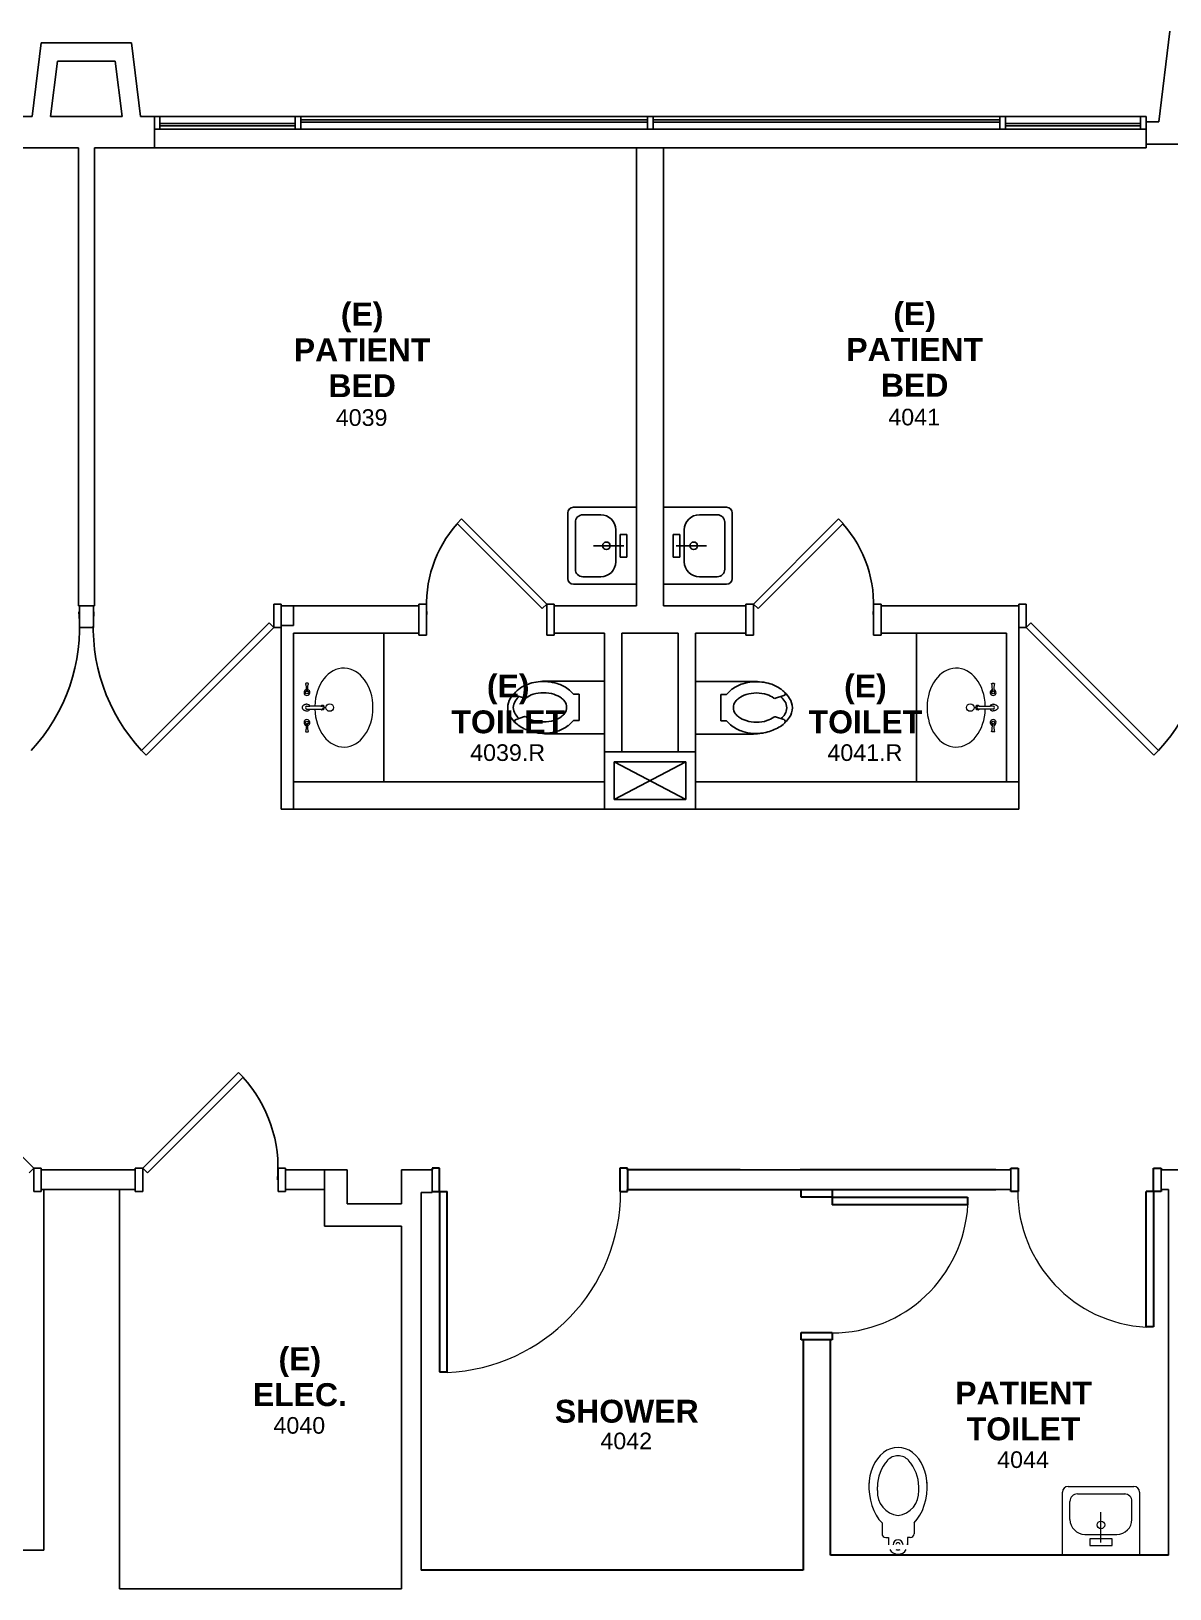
# Model space of a CAD drawing. Header units: inches. Extents: x -3235 to 3296, y 161 to 2924.
# Drawn here: x 2665.8 to 2968.8, y 2165 to 2579.6 of the extents above; entities that cross this region are included whole.
import ezdxf

# ---------------------------------------------------------------- set-up
doc = ezdxf.new("R2010")
doc.units = ezdxf.units.IN
doc.header["$LTSCALE"] = 96
doc.header["$MEASUREMENT"] = 0
doc.layers.add('A-AREA-IDEN', color=4, linetype='CONTINUOUS', lineweight=9)
doc.layers.add('A-DOOR-FRAM', color=1, linetype='CONTINUOUS', lineweight=30)
for name, color, linetype in [('A-DOOR', 2, 'CONTINUOUS'), ('A-FLOR-CASE', 3, 'CONTINUOUS'), ('A-FLOR-PFIX', 2, 'CONTINUOUS'), ('A-GLAZ', 2, 'CONTINUOUS'), ('A-GLAZ-SILL', 1, 'CONTINUOUS'), ('A-SHAFT', 1, 'CONTINUOUS'), ('A-WALL-FULL', 6, 'CONTINUOUS')]:
    doc.layers.add(name, color=color, linetype=linetype)
doc.styles.add('ARIAL', font='arial.ttf')
doc.styles.add('Arial_B', font='arialbd.ttf', dxfattribs={"height": 6.088537})

# ---------------------------------------------------------------- blocks, each defined once
blk = doc.blocks.new('Summit-door-single-wrapped - 36x84-F-4089950-258679-fp04')
at = {"layer": 'A-DOOR', "lineweight": 30}
for p, q in [((14.75, -0.56), (12.75, -0.56)), ((12.75, -36.56), (12.75, -0.56)), ((14.75, -0.56), (14.75, -36.56)), ((14.75, -36.56), (12.75, -36.56))]:
    blk.add_line(p, q, dxfattribs=at)
at = {"layer": 'A-DOOR', "lineweight": 9}
blk.add_arc((14.75, -0.56), 36.14, 179.9984, 266.8275, dxfattribs=at)
at = {"layer": 'A-DOOR-FRAM'}
for p, q in [((-23.25, 5.69), (-21.25, 5.69)), ((-23.25, 5.19), (-23.25, 5.69)), ((-21.25, 5.69), (-21.25, -0.56)), ((14.75, 5.69), (16.75, 5.69)), ((14.75, -0.56), (14.75, 5.69)), ((16.75, 5.69), (16.75, 5.19)), ((-23.25, -0.56), (-23.25, -0.06)), ((-21.25, -0.56), (-23.25, -0.56)), ((16.75, -0.56), (14.75, -0.56)), ((16.75, -0.06), (16.75, -0.56))]:
    blk.add_line(p, q, dxfattribs=at)
blk = doc.blocks.new('Summit-door-single-wrapped - 48x84-F-V8-258679-fp04')
at = {"layer": 'A-DOOR', "lineweight": 30}
for p, q in [((18.75, 48.56), (18.75, 0.56)), ((20.75, 48.56), (18.75, 48.56)), ((20.75, 0.56), (20.75, 48.56)), ((20.75, 0.56), (18.75, 0.56))]:
    blk.add_line(p, q, dxfattribs=at)
at = {"layer": 'A-DOOR', "lineweight": 9}
blk.add_arc((20.75, 0.56), 48.18, 92.3789, 180.0014, dxfattribs=at)
at = {"layer": 'A-DOOR-FRAM'}
for p, q in [((-29.25, 0.56), (-29.25, 0.06)), ((-27.25, 0.56), (-29.25, 0.56)), ((-27.25, -5.69), (-27.25, 0.56)), ((22.75, 0.56), (20.75, 0.56)), ((20.75, 0.56), (20.75, -5.69)), ((-29.25, -5.19), (-29.25, -5.69)), ((-29.25, -5.69), (-27.25, -5.69)), ((20.75, -5.69), (22.75, -5.69)), ((22.75, -5.69), (22.75, -5.19))]:
    blk.add_line(p, q, dxfattribs=at)
blk = doc.blocks.new('cw-countertop-one-side - cw-countertop-one-side-24D-1624115-258679-fp04')
at = {"layer": 'A-FLOR-CASE'}
blk.add_line((15.63, 11.5), (-24, 11.5), dxfattribs=at)
blk = doc.blocks.new('cw-countertop-one-side - cw-countertop-one-side-24D-1623090-258679-fp04')
at = {"layer": 'A-FLOR-CASE'}
blk.add_line((-24, -11.5), (15.63, -11.5), dxfattribs=at)
blk = doc.blocks.new('Summit-door-single-wrapped - 36x84-F-4089993-258679-fp04')
at = {"layer": 'A-DOOR', "lineweight": 30}
for p, q in [((14.75, -1.56), (12.75, -1.56)), ((12.75, -37.56), (12.75, -1.56)), ((14.75, -1.56), (14.75, -37.56)), ((14.75, -37.56), (12.75, -37.56))]:
    blk.add_line(p, q, dxfattribs=at)
at = {"layer": 'A-DOOR', "lineweight": 9}
blk.add_arc((14.75, -1.56), 36.14, 179.9984, 266.8275, dxfattribs=at)
at = {"layer": 'A-DOOR-FRAM'}
for p, q in [((-23.25, 6.69), (-21.25, 6.69)), ((-23.25, 6.19), (-23.25, 6.69)), ((-21.25, 6.69), (-21.25, -1.56)), ((14.75, 6.69), (16.75, 6.69)), ((14.75, -1.56), (14.75, 6.69)), ((-23.25, -1.56), (-23.25, -1.06)), ((-21.25, -1.56), (-23.25, -1.56)), ((16.75, -1.56), (14.75, -1.56))]:
    blk.add_line(p, q, dxfattribs=at)

msp = doc.modelspace()

# ---------------------------------------------------------------- linework, layer by layer
at = {"layer": 'A-DOOR'}
for p, q in [((2780.37, 2449.75), (2779.14, 2448.51)), ((2779.14, 2448.51), (2801.76, 2425.89)), ((2803, 2427.12), (2780.37, 2449.75)), ((2858, 2427.12), (2880.63, 2449.75)), ((2881.86, 2448.51), (2859.24, 2425.89)), ((2880.63, 2449.75), (2881.86, 2448.51)), ((2803, 2427.12), (2801.76, 2425.89)), ((2858, 2427.12), (2859.24, 2425.89)), ((2695.2, 2388.17), (2729.14, 2422.11)), ((2730.38, 2420.87), (2729.14, 2422.11)), ((2930.63, 2420.87), (2931.86, 2422.11)), ((2965.8, 2388.17), (2931.86, 2422.11)), ((2730.38, 2420.87), (2696.43, 2386.93)), ((2930.63, 2420.87), (2964.57, 2386.93)), ((2696.43, 2386.93), (2695.2, 2388.17)), ((2964.57, 2386.93), (2965.8, 2388.17)), ((2666.5, 2277), (2641.04, 2302.46)), ((2695.5, 2277), (2720.96, 2302.46)), ((2722.19, 2301.22), (2696.74, 2275.76)), ((2720.96, 2302.46), (2722.19, 2301.22)), ((2666.5, 2277), (2665.26, 2275.76)), ((2695.5, 2277), (2696.74, 2275.76))]:
    msp.add_line(p, q, dxfattribs=at)
for centre, radius, start, end in [((2803, 2427.12), 31.98, 138.1364, 185), ((2858, 2427.12), 31.98, 355, 41.8636), ((2630.63, 2420.87), 48.05, 317.0874, 5), ((2730.38, 2420.87), 48.05, 175, 222.9126), ((2930.63, 2420.87), 48.05, 317.0874, 5), ((2695.5, 2277), 36, 355, 42.2137)]:
    msp.add_arc(centre, radius, start, end, dxfattribs=at)
at = {"layer": 'A-FLOR-PFIX'}
for p, q in [((2808.63, 2433.87), (2808.63, 2451.37)), ((2810.13, 2452.87), (2826.88, 2452.87)), ((2817.38, 2450.87), (2812.43, 2450.87)), ((2825.88, 2452.87), (2826.88, 2452.87)), ((2850.88, 2452.87), (2834.13, 2452.87)), ((2835.13, 2452.87), (2834.13, 2452.87)), ((2843.63, 2450.87), (2848.57, 2450.87)), ((2852.38, 2433.87), (2852.38, 2451.37)), ((2810.63, 2436.37), (2810.63, 2449.07)), ((2821.38, 2438.37), (2821.38, 2446.87)), ((2839.63, 2438.37), (2839.63, 2446.87)), ((2850.38, 2436.37), (2850.38, 2449.07)), ((2823.5, 2442.62), (2815.5, 2442.62)), ((2824.36, 2445.62), (2822.56, 2445.62)), ((2822.56, 2445.62), (2822.56, 2439.62)), ((2824.36, 2439.62), (2824.36, 2445.62)), ((2836.64, 2445.62), (2838.44, 2445.62)), ((2836.64, 2439.62), (2836.64, 2445.62)), ((2837.5, 2442.62), (2845.5, 2442.62)), ((2838.44, 2445.62), (2838.44, 2439.62)), ((2822.56, 2439.62), (2824.36, 2439.62)), ((2838.44, 2439.62), (2836.64, 2439.62)), ((2817.38, 2434.37), (2812.63, 2434.37)), ((2843.63, 2434.37), (2848.38, 2434.37)), ((2826.88, 2432.37), (2810.13, 2432.37)), ((2826.88, 2432.37), (2825.88, 2432.37)), ((2834.13, 2432.37), (2850.88, 2432.37)), ((2834.13, 2432.37), (2835.13, 2432.37)), ((2678.63, 2420.87), (2678.63, 2426.62)), ((2682.38, 2420.87), (2682.38, 2426.62)), ((2732.38, 2427.12), (2730.38, 2427.12)), ((2730.38, 2427.12), (2730.38, 2420.87)), ((2732.38, 2420.87), (2732.38, 2427.12)), ((2769, 2418.87), (2769, 2427.12)), ((2769, 2427.12), (2771, 2427.12)), ((2771, 2427.12), (2771, 2418.87)), ((2803, 2418.87), (2803, 2427.12)), ((2803, 2427.12), (2805, 2427.12)), ((2805, 2427.12), (2805, 2418.87)), ((2856, 2427.12), (2856, 2418.87)), ((2858, 2427.12), (2856, 2427.12)), ((2858, 2418.87), (2858, 2427.12)), ((2890, 2427.12), (2890, 2418.87)), ((2892, 2427.12), (2890, 2427.12)), ((2892, 2418.87), (2892, 2427.12)), ((2928.63, 2420.87), (2928.63, 2427.12)), ((2928.63, 2427.12), (2930.63, 2427.12)), ((2930.63, 2427.12), (2930.63, 2420.87)), ((2680.63, 2420.87), (2678.63, 2420.87)), ((2680.38, 2420.87), (2682.38, 2420.87)), ((2730.38, 2420.87), (2732.38, 2420.87)), ((2771, 2418.87), (2769, 2418.87)), ((2805, 2418.87), (2803, 2418.87)), ((2856, 2418.87), (2858, 2418.87)), ((2890, 2418.87), (2892, 2418.87)), ((2930.63, 2420.87), (2928.63, 2420.87)), ((2801.88, 2406.56), (2818.38, 2406.56)), ((2859.13, 2406.5), (2842.63, 2406.5)), ((2797.07, 2402.09), (2794.87, 2402.81)), ((2810.11, 2403.11), (2811.66, 2403.11)), ((2811.66, 2403.11), (2811.66, 2396.11)), ((2850.89, 2403.05), (2849.34, 2403.05)), ((2849.34, 2403.05), (2849.34, 2396.05)), ((2863.93, 2402.02), (2866.13, 2402.75)), ((2794.85, 2396.4), (2797.07, 2397.14)), ((2866.15, 2396.34), (2863.93, 2397.08)), ((2818.38, 2392.56), (2803.5, 2392.56)), ((2811.66, 2396.11), (2810.11, 2396.11)), ((2842.63, 2392.5), (2857.5, 2392.5)), ((2849.34, 2396.05), (2850.89, 2396.05)), ((2666.5, 2270.75), (2666.5, 2277)), ((2666.5, 2277), (2668.5, 2277)), ((2668.5, 2277), (2668.5, 2270.75)), ((2693.5, 2277), (2693.5, 2270.75)), ((2695.5, 2277), (2693.5, 2277)), ((2695.5, 2270.75), (2695.5, 2277)), ((2731.5, 2277), (2731.5, 2270.75)), ((2733.5, 2277), (2731.5, 2277)), ((2733.5, 2270.75), (2733.5, 2277)), ((2668.5, 2270.75), (2666.5, 2270.75)), ((2693.5, 2270.75), (2695.5, 2270.75)), ((2731.5, 2270.75), (2733.5, 2270.75))]:
    msp.add_line(p, q, dxfattribs=at)
at = {"layer": 'A-FLOR-PFIX', "lineweight": 9}
for p, q in [((2738.84, 2405.82), (2738.88, 2405.7)), ((2738.88, 2405.7), (2738.92, 2405.57)), ((2738.92, 2405.57), (2738.94, 2405.43)), ((2738.94, 2405.43), (2738.96, 2405.28)), ((2738.96, 2405.28), (2738.97, 2405.11)), ((2738.97, 2405.11), (2738.99, 2404.94)), ((2738.99, 2404.94), (2739, 2404.76)), ((2739, 2404.76), (2739.01, 2404.57)), ((2739.4, 2404.57), (2739.41, 2404.76)), ((2739.41, 2404.76), (2739.42, 2404.94)), ((2739.42, 2404.94), (2739.43, 2405.11)), ((2739.43, 2405.11), (2739.45, 2405.28)), ((2739.45, 2405.28), (2739.47, 2405.43)), ((2739.47, 2405.43), (2739.49, 2405.57)), ((2739.49, 2405.57), (2739.52, 2405.7)), ((2739.52, 2405.7), (2739.57, 2405.82)), ((2921.48, 2405.7), (2921.43, 2405.82)), ((2921.51, 2405.57), (2921.48, 2405.7)), ((2921.53, 2405.43), (2921.51, 2405.57)), ((2921.55, 2405.28), (2921.53, 2405.43)), ((2921.57, 2405.11), (2921.55, 2405.28)), ((2921.58, 2404.94), (2921.57, 2405.11)), ((2921.59, 2404.76), (2921.58, 2404.94)), ((2921.6, 2404.57), (2921.59, 2404.76)), ((2922, 2404.76), (2921.99, 2404.57)), ((2922.01, 2404.94), (2922, 2404.76)), ((2922.03, 2405.11), (2922.01, 2404.94)), ((2922.04, 2405.28), (2922.03, 2405.11)), ((2922.06, 2405.43), (2922.04, 2405.28)), ((2922.08, 2405.57), (2922.06, 2405.43)), ((2922.12, 2405.7), (2922.08, 2405.57)), ((2922.16, 2405.82), (2922.12, 2405.7)), ((2739.01, 2404.57), (2739.01, 2404.33)), ((2739.01, 2404.36), (2739.02, 2404.13)), ((2739.02, 2404.13), (2739.02, 2403.89)), ((2739.39, 2404.33), (2739.4, 2404.57)), ((2739.39, 2404.13), (2739.39, 2404.36)), ((2739.39, 2403.89), (2739.39, 2404.13)), ((2921.61, 2404.33), (2921.6, 2404.57)), ((2921.61, 2404.13), (2921.61, 2404.36)), ((2921.61, 2403.89), (2921.61, 2404.13)), ((2921.99, 2404.36), (2921.98, 2404.13)), ((2921.98, 2404.13), (2921.98, 2403.89)), ((2921.99, 2404.57), (2921.99, 2404.33)), ((2739.2, 2399.97), (2739.99, 2399.97)), ((2739.2, 2399.16), (2739.99, 2399.16)), ((2742.88, 2399.97), (2739.99, 2399.97)), ((2739.99, 2399.16), (2742.88, 2399.16)), ((2742.88, 2399.97), (2743.19, 2399.97)), ((2742.88, 2399.16), (2743.19, 2399.16)), ((2918.12, 2399.97), (2917.81, 2399.97)), ((2918.12, 2399.16), (2917.81, 2399.16)), ((2918.12, 2399.97), (2921.01, 2399.97)), ((2921.01, 2399.16), (2918.12, 2399.16)), ((2921.8, 2399.97), (2921.01, 2399.97)), ((2921.8, 2399.16), (2921.01, 2399.16)), ((2738.88, 2393.42), (2738.83, 2393.31)), ((2738.92, 2393.55), (2738.88, 2393.42)), ((2738.94, 2393.7), (2738.92, 2393.55)), ((2738.96, 2393.85), (2738.94, 2393.7)), ((2738.97, 2394.01), (2738.96, 2393.85)), ((2738.99, 2394.18), (2738.97, 2394.01)), ((2739, 2394.36), (2738.99, 2394.18)), ((2739.01, 2394.56), (2739, 2394.36)), ((2739.02, 2395), (2739.01, 2394.77)), ((2739.01, 2394.8), (2739.01, 2394.56)), ((2739.02, 2395.24), (2739.02, 2395)), ((2739.39, 2395), (2739.39, 2395.24)), ((2739.39, 2394.77), (2739.39, 2395)), ((2739.4, 2394.56), (2739.39, 2394.8)), ((2739.41, 2394.36), (2739.4, 2394.56)), ((2739.42, 2394.18), (2739.41, 2394.36)), ((2739.43, 2394.01), (2739.42, 2394.18)), ((2739.45, 2393.85), (2739.43, 2394.01)), ((2739.46, 2393.7), (2739.45, 2393.85)), ((2739.49, 2393.55), (2739.46, 2393.7)), ((2739.52, 2393.42), (2739.49, 2393.55)), ((2739.57, 2393.31), (2739.52, 2393.42)), ((2921.43, 2393.31), (2921.48, 2393.42)), ((2921.48, 2393.42), (2921.51, 2393.55)), ((2921.51, 2393.55), (2921.54, 2393.7)), ((2921.54, 2393.7), (2921.55, 2393.85)), ((2921.55, 2393.85), (2921.57, 2394.01)), ((2921.57, 2394.01), (2921.58, 2394.18)), ((2921.58, 2394.18), (2921.59, 2394.36)), ((2921.59, 2394.36), (2921.6, 2394.56)), ((2921.6, 2394.56), (2921.61, 2394.8)), ((2921.61, 2395), (2921.61, 2395.24)), ((2921.61, 2394.77), (2921.61, 2395)), ((2921.98, 2395.24), (2921.98, 2395)), ((2921.98, 2395), (2921.99, 2394.77)), ((2921.99, 2394.8), (2921.99, 2394.56)), ((2921.99, 2394.56), (2922, 2394.36)), ((2922, 2394.36), (2922.01, 2394.18)), ((2922.01, 2394.18), (2922.03, 2394.01)), ((2922.03, 2394.01), (2922.04, 2393.85)), ((2922.04, 2393.85), (2922.06, 2393.7)), ((2922.06, 2393.7), (2922.08, 2393.55)), ((2922.08, 2393.55), (2922.12, 2393.42)), ((2922.12, 2393.42), (2922.17, 2393.31)), ((2891, 2191.14), (2891, 2192.17)), ((2902, 2191.14), (2902, 2192.13)), ((2940.25, 2174), (2940.25, 2190.75)), ((2941.75, 2192.25), (2959.25, 2192.25)), ((2944.25, 2190.25), (2956.94, 2190.25)), ((2960.75, 2190.75), (2960.75, 2174)), ((2942.25, 2183.5), (2942.25, 2188.25)), ((2950.5, 2177.37), (2950.5, 2185.37)), ((2958.75, 2183.5), (2958.75, 2188.44)), ((2892.24, 2182.53), (2892.24, 2179.64)), ((2900.76, 2182.53), (2900.76, 2179.64)), ((2893.24, 2178.64), (2894, 2178.64)), ((2894, 2178.64), (2894, 2176.75)), ((2899, 2178.64), (2899, 2176.75)), ((2899.76, 2178.64), (2899, 2178.64)), ((2946.25, 2179.5), (2954.75, 2179.5)), ((2953.5, 2178.32), (2947.5, 2178.32)), ((2947.5, 2178.32), (2947.5, 2176.51)), ((2953.5, 2176.51), (2953.5, 2178.32)), ((2940.25, 2174), (2940.25, 2175)), ((2947.5, 2176.51), (2953.5, 2176.51)), ((2960.75, 2175), (2960.75, 2174))]:
    msp.add_line(p, q, dxfattribs=at)
at = {"layer": 'A-FLOR-PFIX'}
for centre in [(2818.88, 2442.62), (2842.13, 2442.62)]:
    msp.add_circle(centre, 1, dxfattribs=at)
at = {"layer": 'A-FLOR-PFIX', "lineweight": 9}
for centre, radius in [((2739.2, 2403.56), 0.375), ((2745.27, 2399.56), 1), ((2915.73, 2399.56), 1), ((2921.8, 2403.56), 0.375), ((2739.2, 2395.56), 0.375), ((2921.8, 2395.56), 0.375), ((2950.5, 2182), 1)]:
    msp.add_circle(centre, radius, dxfattribs=at)
at = {"layer": 'A-FLOR-PFIX'}
for centre, radius, start, end in [((2810.13, 2451.37), 1.5, 90, 180), ((2812.63, 2448.87), 2, 90, 180), ((2817.38, 2446.87), 4, 0, 90), ((2843.63, 2446.87), 4, 90, 180), ((2848.38, 2448.87), 2, 0, 90), ((2850.88, 2451.37), 1.5, 0, 90), ((2817.38, 2438.37), 4, 270, 0), ((2843.63, 2438.37), 4, 180, 270), ((2810.13, 2433.87), 1.5, 180, 270), ((2812.63, 2436.37), 2, 180, 270), ((2848.38, 2436.37), 2, 270, 0), ((2850.88, 2433.87), 1.5, 270, 0), ((2801.33, 2396.82), 9.56, 107.1416, 126.6846), ((2802.16, 2394.12), 12.38, 96.5859, 107.1416), ((2802.16, 2394.12), 12.38, 72.8586, 96.5859), ((2803, 2396.82), 9.56, 53.3277, 72.8586), ((2858, 2396.75), 9.56, 107.1414, 126.6723), ((2858.84, 2394.06), 12.38, 83.4141, 107.1414), ((2858.84, 2394.06), 12.38, 72.8584, 83.4141), ((2859.67, 2396.75), 9.56, 53.3154, 72.8584), ((2797.24, 2399.56), 4.62, 147.2385, 180), ((2800.24, 2397.64), 8.18, 133.3097, 147.2385), ((2797.24, 2399.56), 3.12, 147.2383, 180), ((2795.03, 2403.29), 0.5, 136.5741, 251.7562), ((2800.24, 2397.64), 6.68, 132.7565, 147.2383), ((2800.06, 2398.53), 7.43, 126.6881, 136.5742), ((2797.23, 2402.56), 0.5, 251.7562, 305.5171), ((2801.33, 2396.82), 6.56, 107.1414, 125.5171), ((2802.16, 2394.12), 9.38, 90, 107.1414), ((2802.16, 2394.12), 9.38, 72.8586, 90), ((2803, 2396.82), 6.56, 53.3276, 72.8586), ((2804.27, 2398.53), 4.43, 38.1352, 53.3276), ((2805.53, 2399.61), 2.76, 323.419, 36.581), ((2804.27, 2398.53), 7.43, 38.1352, 53.3277), ((2856.73, 2398.46), 7.43, 126.6723, 141.8648), ((2855.47, 2399.55), 2.76, 143.419, 216.581), ((2856.73, 2398.46), 4.43, 126.6724, 141.8648), ((2858, 2396.75), 6.56, 107.1414, 126.6724), ((2858.84, 2394.06), 9.38, 90, 107.1414), ((2858.84, 2394.06), 9.38, 72.8586, 90), ((2859.67, 2396.75), 6.56, 54.4829, 72.8586), ((2863.77, 2402.5), 0.5, 234.4829, 288.2438), ((2860.76, 2397.57), 6.68, 32.7617, 47.2435), ((2860.94, 2398.46), 7.43, 43.4258, 53.3119), ((2865.97, 2403.23), 0.5, 288.2438, 43.4259), ((2860.76, 2397.57), 8.18, 32.7615, 46.6903), ((2863.76, 2399.5), 3.12, 360, 32.7617), ((2863.76, 2399.5), 4.62, 360, 32.7615), ((2797.24, 2399.56), 4.62, 180, 212.7617), ((2800.24, 2401.49), 8.18, 212.7617, 237.2317), ((2797.24, 2399.56), 3.12, 180, 212.7616), ((2795, 2395.93), 0.5, 108.2438, 225.6721), ((2800.24, 2401.49), 6.68, 212.7616, 226.3142), ((2797.23, 2396.66), 0.5, 54.4829, 108.2438), ((2801.33, 2402.41), 6.56, 234.4829, 252.8586), ((2803, 2402.41), 6.56, 287.1414, 306.6724), ((2804.27, 2400.7), 4.43, 306.6724, 321.8648), ((2856.73, 2400.64), 4.43, 218.1352, 233.3276), ((2858, 2402.35), 6.56, 233.3276, 252.8586), ((2859.67, 2402.35), 6.56, 287.1414, 305.5171), ((2863.77, 2396.6), 0.5, 71.7562, 125.5171), ((2860.76, 2401.43), 8.18, 302.7683, 327.2383), ((2860.76, 2401.43), 6.68, 313.6858, 327.2384), ((2866, 2395.87), 0.5, 314.3279, 71.7562), ((2863.76, 2399.5), 3.12, 327.2384, 0), ((2863.76, 2399.5), 4.62, 327.2383, 0), ((2802.21, 2404.55), 11.82, 237.2317, 255.0712), ((2803.5, 2409.4), 16.84, 255.0712, 270), ((2802.16, 2405.11), 9.38, 252.8586, 270), ((2802.16, 2405.11), 12.38, 261.7349, 287.1415), ((2802.16, 2405.11), 9.38, 270, 287.1414), ((2803, 2402.41), 9.56, 287.1415, 306.6722), ((2804.27, 2400.7), 7.43, 306.6722, 321.8648), ((2856.73, 2400.64), 7.43, 218.1352, 233.3278), ((2858, 2402.35), 9.56, 233.3278, 252.8585), ((2858.84, 2405.04), 12.38, 252.8585, 278.2651), ((2858.84, 2405.04), 9.38, 252.8586, 270), ((2857.5, 2409.34), 16.84, 270, 284.9288), ((2858.84, 2405.04), 9.38, 270, 287.1414), ((2858.79, 2404.49), 11.82, 284.9288, 302.7683)]:
    msp.add_arc(centre, radius, start, end, dxfattribs=at)
at = {"layer": 'A-FLOR-PFIX', "lineweight": 9}
for centre, radius, start, end in [((2739.2, 2403.56), 0.787, 103.9161, 76.0839), ((2921.8, 2403.56), 0.787, 103.9161, 76.0839), ((2739.2, 2395.56), 0.787, 283.9161, 256.0839), ((2739.2, 2399.56), 0.406, 90, 270), ((2739.2, 2399.56), 0.89, 27.1409, 90), ((2739.2, 2399.56), 0.89, 270, 332.8591), ((2743.31, 2399.56), 0.594, 223.2914, 137.0225), ((2743.19, 2399.56), 0.406, 270, 90), ((2917.69, 2399.56), 0.594, 42.9775, 316.7086), ((2917.81, 2399.56), 0.406, 90, 270), ((2921.8, 2399.56), 0.89, 90, 152.8591), ((2921.8, 2399.56), 0.89, 207.1409, 270), ((2921.8, 2395.56), 0.787, 283.9161, 256.0839), ((2921.8, 2399.56), 0.406, 270, 90), ((2901.52, 2192.14), 10.52, 137.8254, 179.8317), ((2896.5, 2196.69), 3.75, 42.1746, 137.8254), ((2891.48, 2192.14), 10.52, 359.9498, 42.1746), ((2897.22, 2190.72), 6.24, 176.2111, 263.3341), ((2895.78, 2190.72), 6.24, 276.6659, 3.7889), ((2941.75, 2190.75), 1.5, 90, 180), ((2944.25, 2188.25), 2, 90, 180), ((2956.75, 2188.25), 2, 0, 90), ((2959.25, 2190.75), 1.5, 0, 90), ((2946.25, 2183.5), 4, 180, 270), ((2954.75, 2183.5), 4, 270, 0), ((2893.24, 2179.64), 1, 180, 270), ((2896.5, 2176.69), 1.34, 2.8617, 177.1383), ((2896.5, 2176.69), 0.571, 7.5801, 172.4199), ((2896.5, 2176.69), 2.5, 1.3626, 6.855), ((2899.76, 2179.64), 1, 270, 0), ((2896.5, 2176.69), 2.5, 208.6425, 330.7898), ((2896.5, 2176.69), 1.34, 245.8356, 294.1644)]:
    msp.add_arc(centre, radius, start, end, dxfattribs=at)
for centre, major_axis, ratio, start_param, end_param in [((2749.02, 2399.56), (0, 10.5), 0.737968, 1.609473, 7.815305), ((2911.98, 2399.56), (0, 10.5), 0.737968, 4.751065, 10.956898), ((2896.5, 2192.35), (0, 10.3), 0.752595, 4.712389, 7.853982), ((2896.5, 2192.35), (0, 11.75), 0.659574, 1.494749, 2.560223), ((2896.5, 2192.35), (0, 11.75), 0.659574, 3.722963, 4.803144)]:
    msp.add_ellipse(centre, major_axis=major_axis, ratio=ratio, start_param=start_param, end_param=end_param, dxfattribs=at)
for points, knots in [([(2739.2, 2406.04), (2739.15, 2406.04), (2739.04, 2406.03), (2738.91, 2405.99), (2738.82, 2405.95), (2738.8, 2405.93), (2738.79, 2405.92), (2738.79, 2405.91), (2738.79, 2405.91), (2738.79, 2405.9), (2738.79, 2405.89), (2738.79, 2405.89), (2738.8, 2405.88), (2738.81, 2405.86), (2738.83, 2405.83), (2738.84, 2405.82)], [0, 0, 0, 0, 0.166667, 0.333333, 0.5, 0.666667, 0.708333, 0.75, 0.791667, 0.833333, 0.869792, 0.895833, 0.916667, 0.958333, 1, 1, 1, 1]), ([(2739.57, 2405.82), (2739.58, 2405.83), (2739.6, 2405.86), (2739.61, 2405.88), (2739.61, 2405.89), (2739.62, 2405.89), (2739.62, 2405.9), (2739.62, 2405.91), (2739.62, 2405.91), (2739.62, 2405.92), (2739.61, 2405.93), (2739.61, 2405.94), (2739.59, 2405.95), (2739.58, 2405.96), (2739.56, 2405.96), (2739.54, 2405.97), (2739.52, 2405.98), (2739.48, 2406), (2739.41, 2406.02), (2739.31, 2406.04), (2739.23, 2406.04), (2739.2, 2406.04)], [0, 0, 0, 0, 0.041667, 0.083333, 0.104167, 0.130208, 0.166667, 0.208333, 0.25, 0.291667, 0.333333, 0.416667, 0.458333, 0.5, 0.541667, 0.583333, 0.625, 0.666667, 0.75, 0.916667, 1, 1, 1, 1]), ([(2921.43, 2405.82), (2921.42, 2405.83), (2921.4, 2405.86), (2921.39, 2405.88), (2921.39, 2405.89), (2921.38, 2405.89), (2921.38, 2405.9), (2921.38, 2405.91), (2921.38, 2405.91), (2921.38, 2405.92), (2921.39, 2405.93), (2921.4, 2405.94), (2921.43, 2405.96), (2921.53, 2406.01), (2921.69, 2406.04), (2921.8, 2406.04)], [-1, -1, -1, -1, -0.958333, -0.916667, -0.895833, -0.869792, -0.833333, -0.791667, -0.75, -0.708333, -0.666667, -0.583333, -0.5, -0.333333, 0, 0, 0, 0]), ([(2921.8, 2406.04), (2921.85, 2406.04), (2921.96, 2406.03), (2922.07, 2406), (2922.12, 2405.98), (2922.15, 2405.96), (2922.17, 2405.96), (2922.18, 2405.95), (2922.19, 2405.94), (2922.2, 2405.93), (2922.21, 2405.93), (2922.21, 2405.92), (2922.21, 2405.91), (2922.21, 2405.91), (2922.21, 2405.9), (2922.21, 2405.89), (2922.21, 2405.89), (2922.2, 2405.88), (2922.19, 2405.86), (2922.17, 2405.83), (2922.16, 2405.82)], [-1, -1, -1, -1, -0.833333, -0.666667, -0.583333, -0.541667, -0.5, -0.458333, -0.416667, -0.375, -0.333333, -0.291667, -0.25, -0.208333, -0.166667, -0.130208, -0.104167, -0.083333, -0.041667, 0, 0, 0, 0]), ([(2739.2, 2400.45), (2739.17, 2400.45), (2739.1, 2400.45), (2738.95, 2400.43), (2738.78, 2400.39), (2738.6, 2400.33), (2738.47, 2400.27), (2738.35, 2400.2), (2738.17, 2400.09), (2738.05, 2399.96), (2737.98, 2399.84), (2737.96, 2399.79), (2737.92, 2399.71), (2737.91, 2399.62), (2737.91, 2399.56)], [0, 0, 0, 0, 0.076923, 0.153846, 0.307692, 0.384615, 0.461538, 0.538462, 0.615385, 0.807692, 0.831731, 0.855769, 0.903846, 1, 1, 1, 1]), ([(2737.91, 2399.56), (2737.91, 2399.52), (2737.92, 2399.43), (2737.96, 2399.32), (2738, 2399.25), (2738.05, 2399.17), (2738.13, 2399.09), (2738.23, 2399), (2738.35, 2398.92), (2738.47, 2398.85), (2738.67, 2398.77), (2738.93, 2398.69), (2739.12, 2398.67), (2739.2, 2398.67)], [0, 0, 0, 0, 0.076923, 0.153846, 0.192308, 0.230769, 0.307692, 0.384615, 0.461538, 0.538462, 0.615385, 0.807692, 1, 1, 1, 1]), ([(2921.8, 2400.45), (2921.88, 2400.45), (2922.07, 2400.43), (2922.33, 2400.36), (2922.53, 2400.27), (2922.65, 2400.2), (2922.77, 2400.13), (2922.87, 2400.04), (2922.95, 2399.95), (2923, 2399.88), (2923.04, 2399.8), (2923.08, 2399.7), (2923.09, 2399.61), (2923.09, 2399.56)], [-1, -1, -1, -1, -0.807692, -0.615385, -0.538462, -0.461538, -0.384615, -0.307692, -0.230769, -0.192308, -0.153846, -0.076923, 0, 0, 0, 0]), ([(2923.09, 2399.56), (2923.09, 2399.5), (2923.08, 2399.42), (2923.04, 2399.33), (2923.02, 2399.28), (2922.95, 2399.16), (2922.83, 2399.04), (2922.65, 2398.92), (2922.49, 2398.83), (2922.26, 2398.75), (2922.01, 2398.69), (2921.86, 2398.67), (2921.8, 2398.67)], [-1, -1, -1, -1, -0.903846, -0.855769, -0.831731, -0.807692, -0.615385, -0.538462, -0.461538, -0.307692, -0.153846, 0, 0, 0, 0]), ([(2738.83, 2393.31), (2738.82, 2393.29), (2738.81, 2393.27), (2738.8, 2393.25), (2738.79, 2393.24), (2738.79, 2393.23), (2738.79, 2393.22), (2738.78, 2393.22), (2738.78, 2393.21), (2738.79, 2393.2), (2738.79, 2393.2), (2738.8, 2393.19), (2738.81, 2393.18), (2738.83, 2393.17), (2738.85, 2393.16), (2738.87, 2393.15), (2738.89, 2393.14), (2738.93, 2393.13), (2739, 2393.11), (2739.09, 2393.09), (2739.17, 2393.08), (2739.2, 2393.08)], [0, 0, 0, 0, 0.041667, 0.083333, 0.104167, 0.130208, 0.166667, 0.208333, 0.25, 0.291667, 0.333333, 0.416667, 0.458333, 0.5, 0.541667, 0.583333, 0.625, 0.666667, 0.75, 0.916667, 1, 1, 1, 1]), ([(2739.2, 2393.08), (2739.26, 2393.08), (2739.36, 2393.09), (2739.49, 2393.13), (2739.58, 2393.17), (2739.61, 2393.19), (2739.62, 2393.2), (2739.62, 2393.21), (2739.62, 2393.22), (2739.62, 2393.22), (2739.61, 2393.23), (2739.61, 2393.24), (2739.61, 2393.25), (2739.59, 2393.27), (2739.58, 2393.29), (2739.57, 2393.31)], [0, 0, 0, 0, 0.166667, 0.333333, 0.5, 0.666667, 0.708333, 0.75, 0.791667, 0.833333, 0.869792, 0.895833, 0.916667, 0.958333, 1, 1, 1, 1]), ([(2921.8, 2393.08), (2921.74, 2393.08), (2921.64, 2393.09), (2921.53, 2393.13), (2921.47, 2393.15), (2921.44, 2393.16), (2921.43, 2393.17), (2921.41, 2393.18), (2921.4, 2393.18), (2921.39, 2393.19), (2921.39, 2393.2), (2921.38, 2393.2), (2921.38, 2393.21), (2921.38, 2393.22), (2921.38, 2393.22), (2921.39, 2393.23), (2921.39, 2393.24), (2921.39, 2393.25), (2921.41, 2393.27), (2921.42, 2393.29), (2921.43, 2393.31)], [-1, -1, -1, -1, -0.833333, -0.666667, -0.583333, -0.541667, -0.5, -0.458333, -0.416667, -0.375, -0.333333, -0.291667, -0.25, -0.208333, -0.166667, -0.130208, -0.104167, -0.083333, -0.041667, 0, 0, 0, 0]), ([(2922.17, 2393.31), (2922.18, 2393.29), (2922.19, 2393.27), (2922.2, 2393.25), (2922.21, 2393.24), (2922.21, 2393.23), (2922.21, 2393.22), (2922.22, 2393.22), (2922.22, 2393.21), (2922.21, 2393.2), (2922.21, 2393.2), (2922.2, 2393.19), (2922.16, 2393.17), (2922.06, 2393.12), (2921.91, 2393.08), (2921.8, 2393.08)], [-1, -1, -1, -1, -0.958333, -0.916667, -0.895833, -0.869792, -0.833333, -0.791667, -0.75, -0.708333, -0.666667, -0.583333, -0.5, -0.333333, 0, 0, 0, 0])]:
    msp.add_open_spline(points, degree=3, knots=knots, dxfattribs=at)
at = {"layer": 'A-GLAZ'}
for p, q in [((2700.09, 2556.87), (2698.59, 2556.87)), ((2698.59, 2556.87), (2698.59, 2553.5)), ((2700.09, 2553.5), (2700.09, 2556.87)), ((2736.09, 2555), (2700.09, 2555)), ((2700.09, 2555), (2700.09, 2554.37)), ((2700.09, 2554.37), (2736.09, 2554.37)), ((2736.09, 2554.37), (2736.09, 2555)), ((2829.84, 2556), (2737.59, 2556)), ((2737.59, 2556), (2737.59, 2555.37)), ((2737.59, 2555.37), (2829.84, 2555.37)), ((2829.84, 2555.37), (2829.84, 2556)), ((2923.59, 2556), (2831.34, 2556)), ((2831.34, 2556), (2831.34, 2555.37)), ((2831.34, 2555.37), (2923.59, 2555.37)), ((2923.59, 2555.37), (2923.59, 2556)), ((2961, 2555), (2925.09, 2555)), ((2925.09, 2555), (2925.09, 2554.37)), ((2925.09, 2554.37), (2961, 2554.37)), ((2961, 2554.37), (2961, 2555)), ((2698.59, 2553.5), (2700.09, 2553.5))]:
    msp.add_line(p, q, dxfattribs=at)
at = {"layer": 'A-GLAZ', "extrusion": (0, 0, -1)}
for p, q in [((2737.59, 2556.87), (2736.09, 2556.87)), ((2736.09, 2556.87), (2736.09, 2553.5)), ((2737.59, 2553.5), (2737.59, 2556.87)), ((2831.34, 2556.87), (2829.84, 2556.87)), ((2829.84, 2556.87), (2829.84, 2553.5)), ((2831.34, 2553.5), (2831.34, 2556.87)), ((2925.09, 2556.87), (2923.59, 2556.87)), ((2923.59, 2556.87), (2923.59, 2553.5)), ((2925.09, 2553.5), (2925.09, 2556.87)), ((2962.5, 2556.87), (2961, 2556.87)), ((2961, 2556.87), (2961, 2553.5)), ((2962.5, 2553.5), (2962.5, 2556.87)), ((2736.09, 2553.5), (2737.59, 2553.5)), ((2829.84, 2553.5), (2831.34, 2553.5)), ((2923.59, 2553.5), (2925.09, 2553.5)), ((2961, 2553.5), (2962.5, 2553.5))]:
    msp.add_line(p, q, dxfattribs=at)
at = {"layer": 'A-GLAZ-SILL'}
for p, q in [((2736.09, 2556.87), (2700.09, 2556.87)), ((2829.84, 2556.87), (2737.59, 2556.87)), ((2923.59, 2556.87), (2831.34, 2556.87)), ((2961, 2556.87), (2925.09, 2556.87)), ((2736.09, 2553.5), (2700.09, 2553.5)), ((2829.84, 2553.5), (2737.59, 2553.5)), ((2923.59, 2553.5), (2831.34, 2553.5)), ((2961, 2553.5), (2925.09, 2553.5))]:
    msp.add_line(p, q, dxfattribs=at)
at = {"layer": 'A-SHAFT'}
for p, q in [((2821, 2385.12), (2840, 2375.12)), ((2821, 2375.12), (2840, 2385.12))]:
    msp.add_line(p, q, dxfattribs=at)
at = {"layer": 'A-WALL-FULL'}
for p, q in [((2968.83, 2579.59), (2965.88, 2555.5)), ((2668.5, 2576.5), (2666.05, 2556.87)), ((2692.5, 2576.5), (2668.5, 2576.5)), ((2694.95, 2556.87), (2692.5, 2576.5)), ((2670.96, 2556.87), (2672.8, 2571.62)), ((2672.8, 2571.62), (2688.2, 2571.62)), ((2688.2, 2571.62), (2690.04, 2556.87)), ((2666.05, 2556.87), (2662.57, 2556.87)), ((2690.04, 2556.87), (2670.96, 2556.87)), ((2698.59, 2556.87), (2694.95, 2556.87)), ((2698.59, 2548.5), (2698.59, 2556.87)), ((2965.88, 2555.5), (2962.5, 2555.5)), ((2962.5, 2555.5), (2962.5, 2548.5)), ((2382.63, 2548.5), (2678.38, 2548.5)), ((2678.38, 2548.5), (2678.38, 2426.62)), ((2682.63, 2426.62), (2682.63, 2548.5)), ((2962.5, 2548.5), (2682.63, 2548.5)), ((2826.88, 2548.5), (2826.88, 2426.62)), ((2834.13, 2426.62), (2834.13, 2548.5)), ((2962.5, 2549.5), (2978.38, 2549.5)), ((2678.38, 2426.62), (2682.63, 2426.62)), ((2732.38, 2426.62), (2732.38, 2372.5)), ((2769, 2426.62), (2732.38, 2426.62)), ((2735.63, 2421.37), (2735.63, 2426.62)), ((2769, 2419.37), (2769, 2426.62)), ((2826.88, 2426.62), (2805, 2426.62)), ((2805, 2426.62), (2805, 2419.37)), ((2856, 2426.62), (2834.13, 2426.62)), ((2856, 2419.37), (2856, 2426.62)), ((2928.63, 2426.62), (2892, 2426.62)), ((2892, 2426.62), (2892, 2419.37)), ((2928.63, 2372.5), (2928.63, 2426.62)), ((2732.38, 2421.37), (2735.63, 2421.37)), ((2735.63, 2419.37), (2735.63, 2372.5)), ((2735.63, 2419.37), (2769, 2419.37)), ((2805, 2419.37), (2818.38, 2419.37)), ((2818.38, 2419.37), (2818.38, 2372.5)), ((2823, 2419.37), (2838, 2419.37)), ((2823, 2387.75), (2823, 2419.37)), ((2838, 2419.37), (2838, 2387.75)), ((2842.63, 2419.37), (2856, 2419.37)), ((2842.63, 2419.37), (2842.63, 2372.5)), ((2892, 2419.37), (2925.38, 2419.37)), ((2925.38, 2419.37), (2925.38, 2379.75)), ((2818.38, 2387.75), (2842.63, 2387.75)), ((2821, 2375.12), (2821, 2385.12)), ((2821, 2385.12), (2840, 2385.12)), ((2840, 2385.12), (2840, 2375.12)), ((2818.38, 2379.75), (2735.63, 2379.75)), ((2928.63, 2379.75), (2842.63, 2379.75)), ((2732.38, 2372.5), (2928.63, 2372.5)), ((2840, 2375.12), (2821, 2375.12)), ((2693.5, 2276.5), (2668.5, 2276.5)), ((2668.5, 2276.5), (2668.5, 2271.25)), ((2693.5, 2271.25), (2693.5, 2276.5)), ((2749.88, 2276.5), (2733.5, 2276.5)), ((2733.5, 2276.5), (2733.5, 2271.25)), ((2743.88, 2276.5), (2743.88, 2261.5)), ((2749.88, 2267.5), (2749.88, 2276.5)), ((2764.38, 2276.5), (2764.38, 2267.5)), ((2772.5, 2276.5), (2764.38, 2276.5)), ((2772.5, 2270.5), (2772.5, 2276.5)), ((2870.5, 2276.5), (2854.5, 2276.5)), ((2926.5, 2276.5), (2922.5, 2276.5)), ((2926.5, 2271.25), (2926.5, 2276.5)), ((2992.5, 2276.5), (2966.5, 2276.5)), ((2966.5, 2276.5), (2966.5, 2271.25)), ((2668.5, 2271.25), (2693.5, 2271.25)), ((2669.19, 2271.25), (2669.19, 2175.31)), ((2689.31, 2165), (2689.31, 2271.25)), ((2733.5, 2271.25), (2743.88, 2271.25)), ((2769.63, 2170), (2769.63, 2270.5)), ((2769.63, 2270.5), (2772.5, 2270.5)), ((2922.5, 2271.25), (2926.5, 2271.25)), ((2966.5, 2271.25), (2968.5, 2271.25)), ((2968.5, 2271.25), (2968.5, 2174)), ((2764.38, 2267.5), (2749.88, 2267.5)), ((2743.88, 2261.5), (2764.38, 2261.5)), ((2764.38, 2261.5), (2764.38, 2165)), ((2669.19, 2175.31), (2610.13, 2175.31)), ((2764.38, 2165), (2689.31, 2165))]:
    msp.add_line(p, q, dxfattribs=at)
at = {"layer": 'A-WALL-FULL', "lineweight": 30}
for p, q in [((2854.5, 2276.5), (2824.5, 2276.5)), ((2824.5, 2276.5), (2824.5, 2271.25)), ((2922.5, 2276.5), (2870.5, 2276.5)), ((2824.5, 2271.25), (2854.5, 2271.25)), ((2854.5, 2271.25), (2922.5, 2271.25)), ((2871.25, 2231.25), (2871.25, 2170)), ((2878.5, 2231.25), (2871.25, 2231.25)), ((2878.5, 2174), (2878.5, 2231.25)), ((2968.5, 2174), (2878.5, 2174)), ((2871.25, 2170), (2769.63, 2170))]:
    msp.add_line(p, q, dxfattribs=at)

# ---------------------------------------------------------------- block references
at = {"layer": 'A-DOOR'}
for name, p, rotation in [('Summit-door-single-wrapped - 48x84-F-V8-258679-fp04', (2795.25, 2271.31), 180), ('Summit-door-single-wrapped - 36x84-F-4089993-258679-fp04', (2877.44, 2254.5), 90)]:
    msp.add_blockref(name, p, dxfattribs=dict(at, rotation=rotation))
msp.add_blockref('Summit-door-single-wrapped - 36x84-F-4089950-258679-fp04', (2949.75, 2271.31), dxfattribs=at)
at = {"layer": 'A-FLOR-CASE'}
for name, p, rotation in [('cw-countertop-one-side - cw-countertop-one-side-24D-1623090-258679-fp04', (2748.13, 2403.75), 89.99999999999982), ('cw-countertop-one-side - cw-countertop-one-side-24D-1624115-258679-fp04', (2912.88, 2403.75), 90.00000000000018)]:
    msp.add_blockref(name, p, dxfattribs=dict(at, rotation=rotation))

# ---------------------------------------------------------------- texts
at = {"layer": 'A-AREA-IDEN', "attachment_point": 2, "line_spacing_factor": 0.938532}
for s, insert, char_height, width, style in [('(E)\\PPATIENT\\PBED', (2753.89, 2507.32), 6.089, 41.976, 'Arial_B'), ('(E)\\PPATIENT\\PBED', (2900.93, 2507.45), 6.089, 41.976, 'Arial_B'), ('4039', (2753.75, 2478.96), 4.426, 16.416, 'ARIAL'), ('4039', (2753.75, 2478.96), 4.426, 16.416, 'ARIAL'), ('4041', (2900.79, 2479.09), 4.426, 16.416, 'ARIAL'), ('4041', (2900.79, 2479.09), 4.426, 16.416, 'ARIAL'), ('(E)\\PTOILET', (2792.76, 2408.33), 6.089, 35.136, 'Arial_B'), ('(E)\\PTOILET', (2887.82, 2408.33), 6.089, 35.136, 'Arial_B'), ('4039.R', (2792.61, 2389.78), 4.426, 23.76, 'ARIAL'), ('4039.R', (2792.61, 2389.78), 4.426, 23.76, 'ARIAL'), ('4041.R', (2887.68, 2389.78), 4.426, 23.76, 'ARIAL'), ('4041.R', (2887.68, 2389.78), 4.426, 23.76, 'ARIAL'), ('(E)\\PELEC.', (2737.31, 2229.27), 6.089, 29.016, 'Arial_B'), ('PATIENT\\PTOILET', (2929.91, 2220.16), 6.089, 41.976, 'Arial_B'), ('SHOWER', (2824.31, 2215.32), 6.089, 44.352, 'Arial_B'), ('4040', (2737.17, 2210.72), 4.426, 16.416, 'ARIAL'), ('4040', (2737.17, 2210.72), 4.426, 16.416, 'ARIAL'), ('4042', (2824.17, 2206.58), 4.426, 16.416, 'ARIAL'), ('4042', (2824.17, 2206.58), 4.426, 16.416, 'ARIAL'), ('4044', (2929.77, 2201.6), 4.426, 16.416, 'ARIAL'), ('4044', (2929.77, 2201.6), 4.426, 16.416, 'ARIAL')]:
    msp.add_mtext(s, dxfattribs=dict(at, insert=insert, char_height=char_height, width=width, style=style))

doc.saveas('drawing.dxf')
